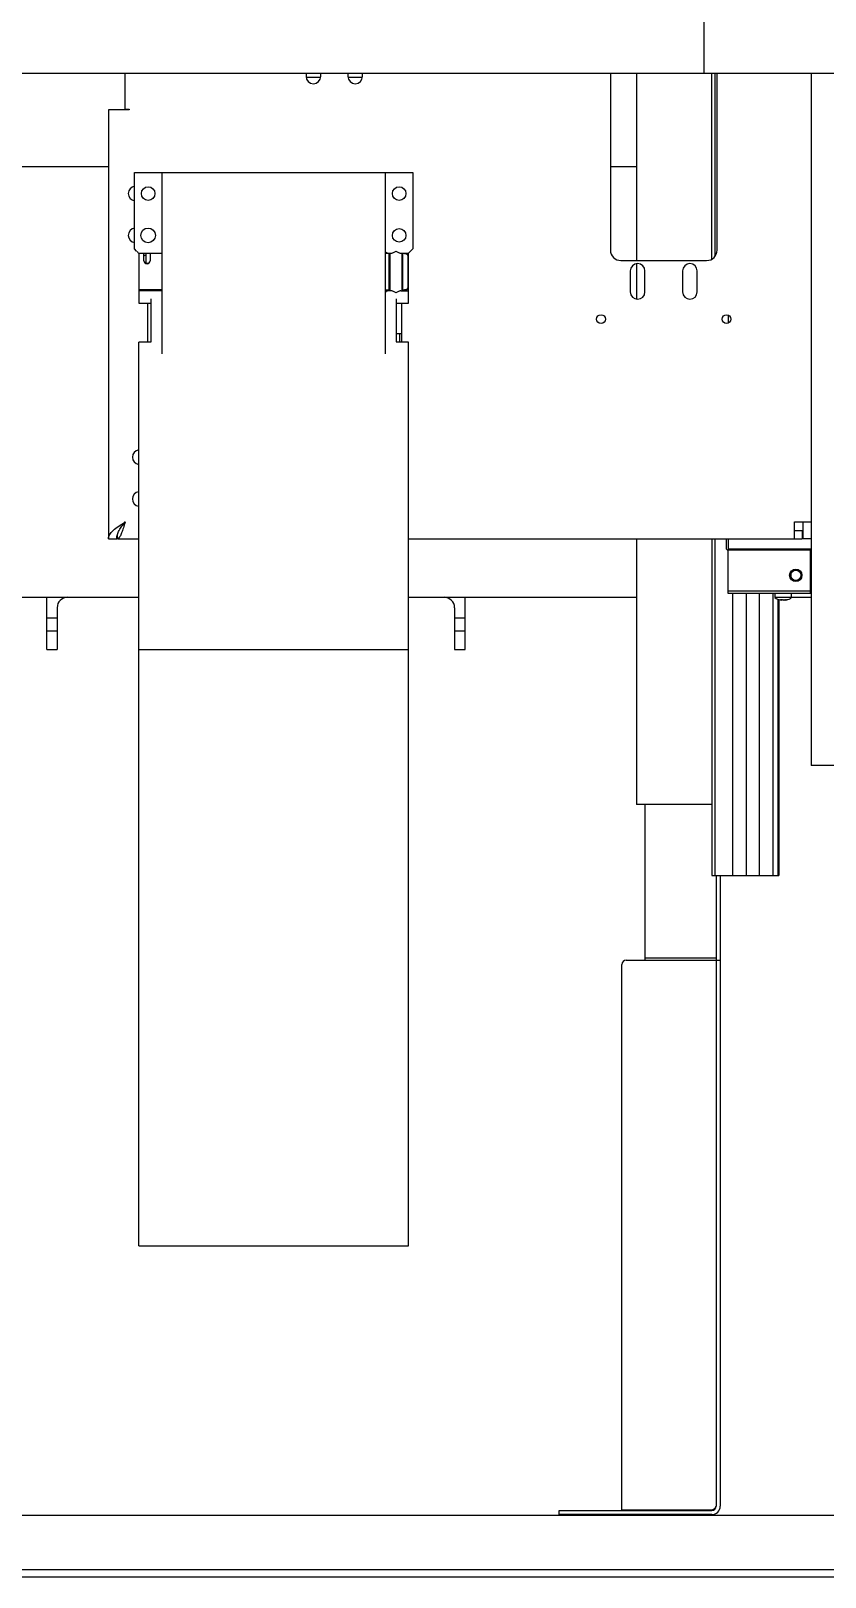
# Model space of a CAD drawing. Header units: inches. Extents: x -347369 to -260369, y 119522 to 149869.
# Drawn here: x -326229 to -325849, y 136285 to 137024 of the extents above; entities that cross this region are included whole.
import ezdxf

# ---------------------------------------------------------------- set-up
doc = ezdxf.new("R2010")
doc.units = ezdxf.units.IN
doc.header["$LTSCALE"] = 300
doc.layers.add('MACCHINA', color=40, linetype='Continuous')
doc.layers.add('QUOTE', color=7, linetype='Continuous')

# ---------------------------------------------------------------- blocks, each defined once
blk = doc.blocks.new('A$C27be3406')
at = {"layer": 'MACCHINA'}
for p, q in [((-523.87, -1866.5), (-523.87, -1995.5)), ((-1220, -1995.5), (-389.21, -1995.5)), ((-800.5, -2012.7), (-800.5, -1995.5)), ((-714, -1995.5), (-714, -1997)), ((-707, -1997), (-707, -1995.5)), ((-694, -1995.5), (-694, -1997)), ((-687, -1997), (-687, -1995.5)), ((-568.5, -1995.5), (-568.5, -2080)), ((-556, -1995.5), (-556, -2085)), ((-520, -2084.33), (-520, -1995.5)), ((-518.6, -1995.5), (-518.6, -2083.13)), ((-517.5, -2080), (-517.5, -1995.5)), ((-472.5, -1995.5), (-472.5, -2326.5)), ((-707.04, -1997.5), (-713.96, -1997.5)), ((-687.04, -1997.5), (-693.96, -1997.5)), ((-808.5, -2013), (-808.5, -2218)), ((-798.5, -2013), (-808.5, -2013)), ((-800.5, -2012.7), (-798.5, -2012.7)), ((-798.5, -2012.7), (-798.5, -2013)), ((-956, -2040), (-808.5, -2040)), ((-568.5, -2040), (-556, -2040)), ((-796, -2043), (-783, -2043)), ((-796, -2079.5), (-796, -2043)), ((-783, -2043.15), (-783, -2043)), ((-783, -2043.15), (-783, -2129.6)), ((-676, -2043.15), (-783, -2043.15)), ((-676, -2043), (-676, -2043.15)), ((-676, -2043), (-663, -2043)), ((-676, -2129.6), (-676, -2043.15)), ((-663, -2043), (-663, -2079.5)), ((-795, -2080.5), (-796, -2079.5)), ((-794, -2081.5), (-783, -2081.5)), ((-794, -2081.6), (-794, -2105.39)), ((-791.5, -2081.6), (-794, -2081.6)), ((-791.5, -2085.1), (-791.5, -2081.6)), ((-790.5, -2082.62), (-791.3, -2082.62)), ((-790.5, -2086.5), (-790.5, -2081.5)), ((-788.5, -2081.5), (-788.5, -2085.1)), ((-783, -2081.6), (-788.5, -2081.6)), ((-785.47, -2081.5), (-785.47, -2081.6)), ((-784, -2081.6), (-784, -2081.5)), ((-673.8, -2081.6), (-676, -2081.6)), ((-675, -2081.5), (-673.24, -2081.5)), ((-674.33, -2099.1), (-674.33, -2081.6)), ((-674, -2081.5), (-674, -2081.6)), ((-673.8, -2099.1), (-673.8, -2081.6)), ((-668.76, -2081.5), (-665, -2081.5)), ((-668.2, -2081.6), (-668.2, -2099.1)), ((-666.5, -2081.6), (-668.2, -2081.6)), ((-668, -2081.6), (-668, -2081.5)), ((-667.67, -2099.1), (-667.67, -2081.6)), ((-665.34, -2083.1), (-665.34, -2097.6)), ((-665, -2105.39), (-665, -2081.5)), ((-663, -2079.5), (-664, -2080.5)), ((-789.47, -2086.5), (-790.5, -2086.5)), ((-789.5, -2086.51), (-789.5, -2086.5)), ((-563.5, -2085), (-522.5, -2085)), ((-559, -2090), (-559, -2100)), ((-556, -2086.54), (-556, -2103.46)), ((-552, -2100), (-552, -2090)), ((-534, -2090), (-534, -2100)), ((-527, -2100), (-527, -2090)), ((-783, -2099.1), (-794, -2099.1)), ((-790.5, -2099.5), (-790.5, -2099.1)), ((-788.5, -2099.5), (-788.5, -2099.1)), ((-785.47, -2099.1), (-785.47, -2099.5)), ((-784, -2099.5), (-784, -2099.1)), ((-676, -2099.1), (-673.8, -2099.1)), ((-674, -2099.1), (-674, -2099.5)), ((-668.2, -2099.1), (-666.5, -2099.1)), ((-668, -2099.5), (-668, -2099.1)), ((-783, -2099.5), (-794, -2099.5)), ((-794, -2105.39), (-788, -2105.39)), ((-789.8, -2105.39), (-789.8, -2124)), ((-788, -2123.93), (-788, -2103.39)), ((-673.24, -2099.5), (-675, -2099.5)), ((-671, -2103.39), (-671, -2123.93)), ((-671, -2105.39), (-665, -2105.39)), ((-668.76, -2099.5), (-665, -2099.5)), ((-668.2, -2124), (-668.2, -2105.39)), ((-512.23, -2111.05), (-512.23, -2114.95)), ((-671, -2119.88), (-668.2, -2119.88)), ((-669.2, -2124), (-669.2, -2119.88)), ((-788, -2124), (-794, -2124)), ((-794, -2555.97), (-794, -2124)), ((-665, -2124), (-671, -2124)), ((-665, -2555.97), (-665, -2124)), ((-480.5, -2218), (-480.5, -2210)), ((-480.5, -2210), (-472.5, -2210)), ((-476.5, -2210), (-476.5, -2218)), ((-804.2, -2218), (-804.2, -2216.03)), ((-480.5, -2214), (-476.8, -2214)), ((-476.8, -2214), (-476.8, -2218)), ((-808.5, -2218), (-804.5, -2218)), ((-804.2, -2218), (-794, -2218)), ((-665, -2218), (-476.8, -2218)), ((-556, -2218), (-556, -2345)), ((-520, -2218), (-520, -2379)), ((-518.6, -2218), (-518.6, -2379)), ((-513, -2223), (-513, -2218)), ((-513, -2223), (-512.5, -2223.5)), ((-512.5, -2223.5), (-512, -2223)), ((-472.5, -2223.5), (-512.5, -2223.5)), ((-512.23, -2244.15), (-512.23, -2223.5)), ((-512, -2223), (-512, -2218)), ((-472.5, -2223), (-512, -2223)), ((-472.5, -2218), (-476.5, -2218)), ((-472.87, -2244.15), (-472.87, -2223.5)), ((-482.12, -2236.48), (-482.12, -2234.51)), ((-1068, -2246), (-794, -2246)), ((-838, -2271), (-838, -2246)), ((-665, -2246), (-556, -2246)), ((-638, -2271), (-638, -2246)), ((-472.87, -2243.15), (-512.23, -2243.15)), ((-472.87, -2244.15), (-512.23, -2244.15)), ((-510.14, -2244.15), (-510.14, -2379)), ((-503.64, -2244.15), (-503.64, -2379)), ((-497.36, -2244.15), (-497.36, -2379)), ((-490.86, -2244.15), (-490.86, -2379)), ((-489.87, -2244.15), (-489.87, -2246.15)), ((-481.87, -2246.15), (-489.87, -2246.15)), ((-488.5, -2246.89), (-488.5, -2379)), ((-481.87, -2246.15), (-481.87, -2244.15)), ((-481.87, -2246), (-472.5, -2246)), ((-833, -2251), (-833, -2271)), ((-643, -2251), (-643, -2271)), ((-488, -2247.07), (-488, -2379)), ((-486.95, -2247.32), (-486.93, -2247.29)), ((-486.76, -2247.32), (-486.69, -2247.07)), ((-486.51, -2247.32), (-486.34, -2247.06)), ((-486.05, -2247.32), (-486.11, -2247.08)), ((-485.24, -2247.32), (-485.31, -2247.2)), ((-484.99, -2247.32), (-485, -2247.28)), ((-484.8, -2247.32), (-484.84, -2247.24)), ((-833, -2256), (-838, -2256)), ((-638, -2256), (-643, -2256)), ((-838, -2262), (-833, -2262)), ((-643, -2262), (-638, -2262)), ((-838, -2271), (-833, -2271)), ((-794, -2270.98), (-665, -2270.98)), ((-643, -2271), (-638, -2271)), ((-452.5, -2326.5), (-472.5, -2326.5)), ((-520, -2345), (-556, -2345)), ((-552, -2345), (-552, -2419.5)), ((-520, -2379), (-488, -2379)), ((-518, -2379), (-518, -2680.5)), ((-516, -2379), (-516, -2680.5)), ((-563, -2682.4), (-563, -2421.5)), ((-561, -2419.5), (-516, -2419.5)), ((-518, -2418.5), (-552, -2418.5)), ((-794, -2555.97), (-665, -2555.97)), ((-593, -2684.5), (-593, -2682.5)), ((-593, -2682.5), (-520, -2682.5)), ((-520, -2682.4), (-563, -2682.4)), ((-520, -2682.4), (-518.74, -2682.01)), ((-102.5, -2685.01), (-1094.5, -2685.01)), ((-520, -2684.5), (-593, -2684.5)), ((-571.8, -2684.51), (-582.2, -2684.51)), ((-582.2, -2685.01), (-582.2, -2684.51)), ((-579.6, -2685.01), (-579.6, -2684.51)), ((-574.4, -2685.01), (-574.4, -2684.51)), ((-571.8, -2685.01), (-571.8, -2684.51)), ((-109.57, -2711.01), (-1087.43, -2711.01)), ((876.5, -2714.4), (-1070.5, -2714.4))]:
    blk.add_line(p, q, dxfattribs=at)
at = {"layer": 'MACCHINA', "flags": 128}
for points in [[(-486.75, -2247.28), (-486.65, -2247.29), (-486.51, -2247.32)], [(-484.82, -2247.29), (-484.88, -2247.3), (-484.99, -2247.32)]]:
    blk.add_lwpolyline(points, dxfattribs=at)
at = {"layer": 'MACCHINA'}
for centre, radius in [((-789.5, -2053), 3.25), ((-669.5, -2053), 3.25), ((-789.5, -2073), 3.5), ((-669.5, -2073), 3.25), ((-573, -2113), 2.1), ((-513, -2113), 2.1), ((-479.87, -2235.5), 2.96), ((-479.87, -2235.5), 2.46)]:
    blk.add_circle(centre, radius, dxfattribs=at)
for centre, radius, start, end in [((-710.5, -1997), 3.5, 180, 0), ((-690.5, -1997), 3.5, 180, 0), ((-795.5, -2053), 3.5, 98.21321, 261.78679), ((-795.5, -2073), 3.5, 98.21321, 261.78679), ((-666.5, -2083.1), 1.5, 0, 90), ((-563.5, -2080), 5, 180, 270), ((-522.5, -2080), 5, 270, 0), ((-790, -2085.1), 1.5, 180, 0), ((-555.5, -2090), 3.5, 0, 180), ((-530.5, -2090), 3.5, 0, 180), ((-666.5, -2097.6), 1.5, 270, 0), ((-555.5, -2100), 3.5, 180, 0), ((-530.5, -2100), 3.5, 180, 0), ((-793.5, -2179), 3.5, 98.21321, 261.78679), ((-793.5, -2199), 3.5, 98.21321, 261.78679), ((-828, -2251), 5, 90, 180), ((-648, -2251), 5, 0, 90), ((-485.87, -2240.38), 7.03, 235.29195, 257.66181), ((-485.87, -2240.38), 7.03, 282.33819, 304.70805), ((-485.73, -2240.05), 7.34, 254.95267, 261.96082), ((-486.23, -2243.14), 4.23, 250.58368, 260.24182), ((-486.09, -2241.36), 6.02, 257.66043, 261.78959), ((-486.69, -2240.45), 6.62, 265.39648, 274.60352), ((-486.25, -2245.91), 1.49, 229.41624, 249.95568), ((-485.24, -2243.92), 3.49, 250.13648, 256.68392), ((-485.18, -2245.91), 1.49, 229.41624, 249.95568), ((-486.48, -2246.09), 1.29, 289.33388, 297.89276), ((-486.55, -2243.74), 3.68, 283.44538, 292.51666), ((-486.1, -2241.33), 6.05, 278.22386, 289.03336), ((-485.51, -2247.05), 0.378, 316.26726, 347.48177), ((-485.66, -2241.33), 6.05, 278.22386, 289.03336), ((-483.91, -2245.92), 1.15, 258.92374, 281.07626), ((-561, -2421.5), 2, 90, 180), ((-520, -2680.5), 2, 270, 0), ((-520, -2680.5), 4, 270, 0)]:
    blk.add_arc(centre, radius, start, end, dxfattribs=at)
for points, knots in [([(-795, -2080.5), (-794.86, -2080.64), (-794.58, -2080.92), (-794.27, -2081.23), (-794.1, -2081.4), (-794.01, -2081.49), (-794, -2081.5), (-794, -2081.5)], [0, 0, 0, 0, 0.31012, 0.616121, 0.758896, 0.886022, 1, 1, 1, 1]), ([(-791.5, -2082.43), (-791.5, -2082.45), (-791.49, -2082.49), (-791.46, -2082.55), (-791.43, -2082.58), (-791.39, -2082.6), (-791.35, -2082.62), (-791.32, -2082.62), (-791.3, -2082.62)], [0, 0, 0, 0, 0.250175, 0.498272, 0.627856, 0.748923, 0.876455, 1, 1, 1, 1]), ([(-675, -2081.5), (-675.14, -2081.48), (-675.42, -2081.45), (-675.73, -2081.22), (-675.9, -2080.95), (-675.99, -2080.73), (-676, -2080.57), (-676, -2080.5)], [0, 0, 0, 0, 0.31012, 0.616121, 0.758896, 0.886022, 1, 1, 1, 1]), ([(-673.24, -2081.5), (-673.07, -2081.48), (-672.74, -2081.43), (-671.99, -2081.07), (-671.4, -2080.73), (-671, -2080.5)], [0, 0, 0, 0, 0.251076, 0.501444, 1, 1, 1, 1]), ([(-671, -2080.5), (-670.6, -2080.73), (-670.01, -2081.07), (-669.26, -2081.43), (-668.93, -2081.48), (-668.76, -2081.5)], [0, 0, 0, 0, 0.4993227, 0.749575, 1, 1, 1, 1]), ([(-666.97, -2081.6), (-666.77, -2081.61), (-666.38, -2081.65), (-665.86, -2081.95), (-665.5, -2082.37), (-665.36, -2082.78), (-665.35, -2083.02), (-665.34, -2083.1)], [0, 0, 0, 0, 0.240993, 0.482704, 0.705776, 0.912115, 1, 1, 1, 1]), ([(-665, -2081.5), (-664.99, -2081.49), (-664.97, -2081.48), (-664.84, -2081.34), (-664.62, -2081.12), (-664.33, -2080.83), (-664.11, -2080.61), (-664, -2080.5)], [0, 0, 0, 0, 0.146754, 0.316126, 0.510248, 0.757793, 1, 1, 1, 1]), ([(-665.34, -2097.6), (-665.36, -2097.76), (-665.39, -2098.08), (-665.64, -2098.51), (-666.01, -2098.85), (-666.47, -2099.06), (-666.81, -2099.08), (-666.97, -2099.1)], [0, 0, 0, 0, 0.1962365, 0.3923349, 0.5923485, 0.8031725, 1, 1, 1, 1]), ([(-676, -2100.5), (-675.99, -2100.41), (-675.97, -2100.2), (-675.84, -2099.93), (-675.62, -2099.69), (-675.33, -2099.53), (-675.11, -2099.51), (-675, -2099.5)], [0, 0, 0, 0, 0.1467542, 0.3161257, 0.5102478, 0.7577933, 1, 1, 1, 1]), ([(-671, -2100.5), (-671.4, -2100.27), (-671.99, -2099.93), (-672.74, -2099.57), (-673.07, -2099.52), (-673.24, -2099.5)], [0, 0, 0, 0, 0.4985621, 0.7489267, 1, 1, 1, 1]), ([(-668.76, -2099.5), (-668.93, -2099.52), (-669.26, -2099.57), (-670.01, -2099.93), (-670.6, -2100.27), (-671, -2100.5)], [0, 0, 0, 0, 0.251076, 0.501444, 1, 1, 1, 1]), ([(-800.5, -2210), (-800.78, -2210.94), (-801.33, -2212.81), (-802.16, -2215.29), (-802.99, -2217.1), (-803.67, -2217.91), (-804.07, -2217.98), (-804.2, -2218)], [0, 0, 0, 0, 0.2238342, 0.4477012, 0.6715683, 0.8954351, 1, 1, 1, 1]), ([(-520, -2682.4), (-519.71, -2682.22), (-519.15, -2681.89), (-518.48, -2681.39), (-518.07, -2680.94), (-518.02, -2680.64), (-518, -2680.5)], [0, 0, 0, 0, 0.278546, 0.529923, 0.781231, 1, 1, 1, 1])]:
    blk.add_open_spline(points, degree=3, knots=knots, dxfattribs=at)
for points in [[(-808.5, -2218), (-808.38, -2217.33), (-808.14, -2216), (-806.29, -2214), (-803.64, -2212), (-801.55, -2210.67), (-800.5, -2210)], [(-804.5, -2218), (-804.44, -2217.33), (-804.32, -2216), (-803.39, -2214), (-802.07, -2212), (-801.02, -2210.67), (-800.5, -2210)]]:
    blk.add_open_spline(points, degree=3, dxfattribs=at)

msp = doc.modelspace()

# ---------------------------------------------------------------- block references
at = {"layer": 'QUOTE'}
msp.add_blockref('A$C27be3406', (-325383.625, 138999.656), dxfattribs=at)

doc.saveas('drawing.dxf')
